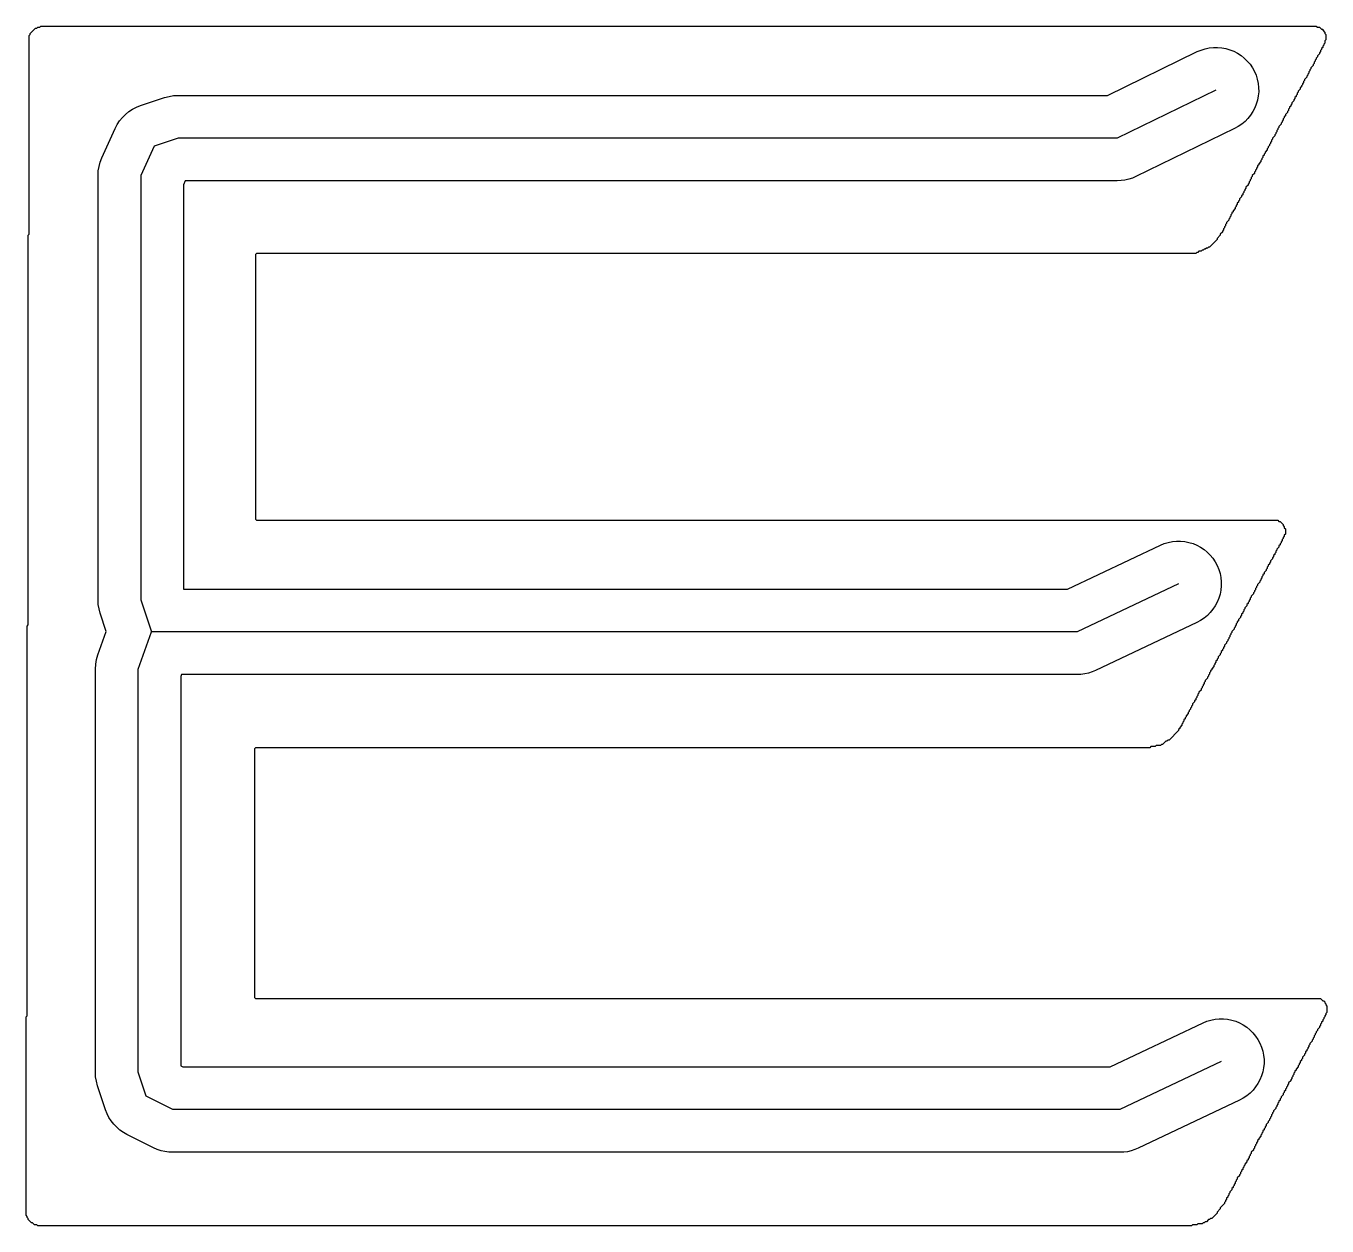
# Model space of a CAD drawing. Header units: millimetres. Extents: x 0 to 1730, y 0 to 225.
# Drawn here: x 413.4 to 535.3, y 56.8 to 169.2 of the extents above; entities that cross this region are included whole.
import ezdxf

# ---------------------------------------------------------------- set-up
doc = ezdxf.new("R2010")
doc.units = ezdxf.units.MM
for name, color, linetype in [('CENTERLINE', 1, 'Continuous'), ('GROOVE_8MM', 3, 'Continuous'), ('OUTLINE', 7, 'Continuous')]:
    doc.layers.add(name, color=color, linetype=linetype)

msp = doc.modelspace()

# ---------------------------------------------------------------- linework, layer by layer
at = {"layer": 'CENTERLINE'}
for points in [[(524.9, 163.2), (515.65, 158.7), (427.65, 158.7), (425.4, 157.95), (424.15, 155.2), (424.15, 115.45), (425.15, 112.45)], [(521.4, 116.95), (511.9, 112.45), (425.15, 112.45)], [(525.4, 72.2), (515.9, 67.7), (427.15, 67.7), (424.65, 68.95), (423.9, 71.2), (423.9, 108.95), (425.15, 112.45)]]:
    msp.add_lwpolyline(points, dxfattribs=at)
at = {"layer": 'GROOVE_8MM'}
msp.add_lwpolyline([(516.25, 63.72), (515.9, 63.7), (427.15, 63.7), (426.78, 63.72), (426.41, 63.77), (426.05, 63.85), (425.7, 63.97), (425.36, 64.12), (422.86, 65.37), (422.52, 65.57), (422.2, 65.79), (421.9, 66.05), (421.63, 66.33), (421.39, 66.64), (421.17, 66.97), (421, 67.32), (420.86, 67.69), (420.11, 69.94), (419.99, 70.35), (419.92, 70.77), (419.9, 71.2), (419.9, 108.95), (419.93, 109.41), (420, 109.86), (420.13, 110.3), (420.92, 112.5), (420.36, 114.19), (420.24, 114.6), (420.17, 115.02), (420.15, 115.45), (420.15, 155.2), (420.17, 155.63), (420.24, 156.05), (420.35, 156.46), (420.51, 156.86), (421.76, 159.61), (421.95, 159.97), (422.17, 160.31), (422.43, 160.63), (422.72, 160.92), (423.04, 161.18), (423.39, 161.41), (423.75, 161.6), (424.14, 161.75), (426.39, 162.5), (426.8, 162.61), (427.22, 162.68), (427.65, 162.7), (514.73, 162.7), (523.15, 166.8), (523.51, 166.95), (523.89, 167.07), (524.27, 167.15), (524.66, 167.19), (525.05, 167.2), (525.44, 167.16), (525.83, 167.09), (526.21, 166.98), (526.57, 166.84), (526.92, 166.65), (527.25, 166.44), (527.55, 166.19), (527.83, 165.92), (528.09, 165.62), (528.31, 165.29), (528.5, 164.95), (528.65, 164.59), (528.77, 164.22), (528.85, 163.83), (528.89, 163.44), (528.9, 163.05), (528.86, 162.66), (528.79, 162.27), (528.68, 161.89), (528.53, 161.53), (528.35, 161.18), (528.14, 160.85), (527.89, 160.55), (527.62, 160.27), (527.32, 160.01), (526.99, 159.79), (526.65, 159.6), (517.4, 155.1), (517.07, 154.96), (516.72, 154.85), (516.37, 154.77), (516.01, 154.72), (515.65, 154.7), (428.32, 154.7), (428.15, 154.33), (428.15, 116.45), (511, 116.45), (519.69, 120.57), (520.05, 120.72), (520.43, 120.83), (520.81, 120.91), (521.2, 120.95), (521.59, 120.95), (521.98, 120.91), (522.37, 120.83), (522.75, 120.72), (523.11, 120.57), (523.45, 120.38), (523.78, 120.16), (524.08, 119.92), (524.36, 119.64), (524.61, 119.34), (524.83, 119.01), (525.01, 118.66), (525.17, 118.3), (525.28, 117.92), (525.36, 117.54), (525.4, 117.15), (525.4, 116.76), (525.36, 116.37), (525.28, 115.98), (525.17, 115.61), (525.02, 115.24), (524.83, 114.9), (524.61, 114.57), (524.37, 114.27), (524.09, 113.99), (523.78, 113.74), (523.46, 113.52), (523.11, 113.34), (513.61, 108.84), (513.29, 108.7), (512.95, 108.59), (512.6, 108.51), (512.25, 108.47), (511.9, 108.45), (427.97, 108.45), (427.9, 108.26), (427.9, 71.85), (427.92, 71.79), (428.09, 71.7), (515, 71.7), (523.69, 75.82), (524.05, 75.97), (524.43, 76.08), (524.81, 76.16), (525.2, 76.2), (525.59, 76.2), (525.98, 76.16), (526.37, 76.08), (526.75, 75.97), (527.11, 75.82), (527.45, 75.63), (527.78, 75.41), (528.08, 75.17), (528.36, 74.89), (528.61, 74.59), (528.83, 74.26), (529.01, 73.91), (529.17, 73.55), (529.28, 73.17), (529.36, 72.79), (529.4, 72.4), (529.4, 72.01), (529.36, 71.62), (529.28, 71.23), (529.17, 70.86), (529.02, 70.49), (528.83, 70.15), (528.61, 69.82), (528.37, 69.52), (528.09, 69.24), (527.78, 68.99), (527.46, 68.77), (527.11, 68.59), (517.61, 64.09), (517.29, 63.95), (516.95, 63.84), (516.6, 63.76), (516.25, 63.72)], close=True, dxfattribs=at)
at = {"layer": 'OUTLINE'}
msp.add_lwpolyline([(534.8, 168.9), (534.9, 168.9), (534.9, 168.8), (535.1, 168.6), (535.1, 168.5), (535.2, 168.4), (535.2, 167.9), (535.1, 167.8), (535.1, 167.6), (535, 167.5), (535, 167.4), (534.9, 167.3), (534.9, 167.2), (534.8, 167.1), (534.8, 167), (534.7, 166.9), (534.7, 166.8), (534.6, 166.7), (534.6, 166.6), (534.4, 166.4), (534.4, 166.3), (534.3, 166.2), (534.3, 166.1), (534.2, 166), (534.2, 165.9), (534.1, 165.8), (534.1, 165.7), (534, 165.6), (534, 165.5), (533.8, 165.3), (533.8, 165.2), (533.7, 165.1), (533.7, 165), (533.6, 164.9), (533.6, 164.8), (533.5, 164.7), (533.5, 164.6), (533.4, 164.5), (533.4, 164.4), (533.2, 164.2), (533.2, 164.1), (533.1, 164), (533.1, 163.9), (533, 163.8), (533, 163.7), (532.9, 163.6), (532.9, 163.5), (532.8, 163.4), (532.8, 163.3), (532.6, 163.1), (532.6, 163), (532.5, 162.9), (532.5, 162.8), (532.4, 162.7), (532.4, 162.6), (532.3, 162.5), (532.3, 162.4), (532.2, 162.3), (532.2, 162.2), (532, 162), (532, 161.9), (531.9, 161.8), (531.9, 161.7), (531.8, 161.6), (531.8, 161.5), (531.7, 161.4), (531.7, 161.3), (531.6, 161.2), (531.6, 161.1), (531.4, 160.9), (531.4, 160.8), (531.3, 160.7), (531.3, 160.6), (531.2, 160.5), (531.2, 160.4), (531.1, 160.3), (531.1, 160.2), (531, 160.1), (531, 160), (530.8, 159.8), (530.8, 159.7), (530.7, 159.6), (530.7, 159.5), (530.6, 159.4), (530.6, 159.3), (530.5, 159.2), (530.5, 159.1), (530.4, 159), (530.4, 158.9), (530.2, 158.7), (530.2, 158.6), (530.1, 158.5), (530.1, 158.4), (530, 158.3), (530, 158.2), (529.9, 158.1), (529.9, 158), (529.8, 157.9), (529.8, 157.8), (529.7, 157.7), (529.7, 157.6), (529.5, 157.4), (529.5, 157.3), (529.4, 157.2), (529.4, 157.1), (529.3, 157), (529.3, 156.9), (529.2, 156.8), (529.2, 156.7), (529.1, 156.6), (529.1, 156.5), (528.9, 156.3), (528.9, 156.2), (528.8, 156.1), (528.8, 156), (528.7, 155.9), (528.7, 155.8), (528.6, 155.7), (528.6, 155.6), (528.5, 155.5), (528.5, 155.4), (528.3, 155.2), (528.3, 155.1), (528.2, 155), (528.2, 154.9), (528.1, 154.8), (528.1, 154.7), (528, 154.6), (528, 154.5), (527.9, 154.4), (527.9, 154.3), (527.7, 154.1), (527.7, 154), (527.6, 153.9), (527.6, 153.8), (527.5, 153.7), (527.5, 153.6), (527.4, 153.5), (527.4, 153.4), (527.3, 153.3), (527.3, 153.2), (527.1, 153), (527.1, 152.9), (527, 152.8), (527, 152.7), (526.9, 152.6), (526.9, 152.5), (526.8, 152.4), (526.8, 152.3), (526.7, 152.2), (526.7, 152.1), (526.5, 151.9), (526.5, 151.8), (526.4, 151.7), (526.4, 151.6), (526.3, 151.5), (526.3, 151.4), (526.2, 151.3), (526.2, 151.2), (526.1, 151.1), (526.1, 151), (525.9, 150.8), (525.9, 150.7), (525.8, 150.6), (525.8, 150.5), (525.7, 150.4), (525.7, 150.3), (525.6, 150.2), (525.6, 150.1), (525.5, 150), (525.5, 149.9), (525.3, 149.7), (525.3, 149.6), (525, 149.3), (525, 149.2), (524.3, 148.5), (524.2, 148.5), (524.1, 148.4), (524, 148.4), (523.9, 148.3), (523.8, 148.3), (523.7, 148.2), (523.6, 148.2), (523.5, 148.1), (523.3, 148.1), (523.2, 148), (523.1, 148), (523, 147.9), (435, 147.9), (434.9, 147.8), (434.9, 123), (435, 122.9), (530.7, 122.9), (530.8, 122.8), (530.9, 122.8), (531.2, 122.5), (531.2, 122.4), (531.3, 122.3), (531.3, 122.2), (531.4, 122.1), (531.4, 121.6), (531.3, 121.5), (531.3, 121.4), (531.2, 121.3), (531.2, 121.2), (531.1, 121.1), (531.1, 121), (531, 120.9), (531, 120.8), (530.9, 120.7), (530.9, 120.6), (530.8, 120.5), (530.8, 120.4), (530.6, 120.2), (530.6, 120.1), (530.5, 120), (530.5, 119.9), (530.4, 119.8), (530.4, 119.7), (530.3, 119.6), (530.3, 119.5), (530.2, 119.4), (530.2, 119.3), (530, 119.1), (530, 119), (529.9, 118.9), (529.9, 118.8), (529.8, 118.7), (529.8, 118.6), (529.7, 118.5), (529.7, 118.4), (529.6, 118.3), (529.6, 118.2), (529.4, 118), (529.4, 117.9), (529.3, 117.8), (529.3, 117.7), (529.2, 117.6), (529.2, 117.5), (529.1, 117.4), (529.1, 117.3), (529, 117.2), (529, 117.1), (528.8, 116.9), (528.8, 116.8), (528.7, 116.7), (528.7, 116.6), (528.6, 116.5), (528.6, 116.4), (528.5, 116.3), (528.5, 116.2), (528.4, 116.1), (528.4, 116), (528.2, 115.8), (528.2, 115.7), (528.1, 115.6), (528.1, 115.5), (528, 115.4), (528, 115.3), (527.9, 115.2), (527.9, 115.1), (527.8, 115), (527.8, 114.9), (527.6, 114.7), (527.6, 114.6), (527.5, 114.5), (527.5, 114.4), (527.4, 114.3), (527.4, 114.2), (527.3, 114.1), (527.3, 114), (527.2, 113.9), (527.2, 113.8), (527, 113.6), (527, 113.5), (526.9, 113.4), (526.9, 113.3), (526.8, 113.2), (526.8, 113.1), (526.7, 113), (526.7, 112.9), (526.6, 112.8), (526.6, 112.7), (526.4, 112.5), (526.4, 112.4), (526.3, 112.3), (526.3, 112.2), (526.2, 112.1), (526.2, 112), (526.1, 111.9), (526.1, 111.8), (526, 111.7), (526, 111.6), (525.9, 111.5), (525.9, 111.4), (525.7, 111.2), (525.7, 111.1), (525.6, 111), (525.6, 110.9), (525.5, 110.8), (525.5, 110.7), (525.4, 110.6), (525.4, 110.5), (525.3, 110.4), (525.3, 110.3), (525.1, 110.1), (525.1, 110), (525, 109.9), (525, 109.8), (524.9, 109.7), (524.9, 109.6), (524.8, 109.5), (524.8, 109.4), (524.7, 109.3), (524.7, 109.2), (524.5, 109), (524.5, 108.9), (524.4, 108.8), (524.4, 108.7), (524.3, 108.6), (524.3, 108.5), (524.2, 108.4), (524.2, 108.3), (524.1, 108.2), (524.1, 108.1), (523.9, 107.9), (523.9, 107.8), (523.8, 107.7), (523.8, 107.6), (523.7, 107.5), (523.7, 107.4), (523.6, 107.3), (523.6, 107.2), (523.5, 107.1), (523.5, 107), (523.3, 106.8), (523.3, 106.7), (523.2, 106.6), (523.2, 106.5), (523.1, 106.4), (523.1, 106.3), (523, 106.2), (523, 106.1), (522.9, 106), (522.9, 105.9), (522.7, 105.7), (522.7, 105.6), (522.6, 105.5), (522.6, 105.4), (522.5, 105.3), (522.5, 105.2), (522.4, 105.1), (522.4, 105), (522.3, 104.9), (522.3, 104.8), (522.1, 104.6), (522.1, 104.5), (522, 104.4), (522, 104.3), (521.9, 104.2), (521.9, 104.1), (521.8, 104), (521.8, 103.9), (521.7, 103.8), (521.7, 103.7), (521.5, 103.5), (521.5, 103.4), (521.4, 103.3), (521.4, 103.2), (520.5, 102.3), (520.4, 102.3), (520.3, 102.2), (520.2, 102.2), (519.9, 101.9), (519.8, 101.9), (519.7, 101.8), (519.3, 101.8), (519.2, 101.7), (518.8, 101.7), (518.7, 101.6), (434.9, 101.6), (434.8, 101.5), (434.8, 78.2), (434.9, 78.1), (534.7, 78.1), (534.9, 77.9), (535, 77.9), (535.1, 77.8), (535.1, 77.7), (535.2, 77.6), (535.2, 77.5), (535.3, 77.4), (535.3, 76.8), (535.2, 76.7), (535.2, 76.6), (535.1, 76.5), (535.1, 76.4), (535, 76.3), (535, 76.2), (534.9, 76.1), (534.9, 76), (534.8, 75.9), (534.8, 75.8), (534.7, 75.7), (534.7, 75.6), (534.6, 75.5), (534.6, 75.4), (534.4, 75.2), (534.4, 75.1), (534.3, 75), (534.3, 74.9), (534.2, 74.8), (534.2, 74.7), (534.1, 74.6), (534.1, 74.5), (534, 74.4), (534, 74.3), (533.9, 74.2), (533.9, 74.1), (533.7, 73.9), (533.7, 73.8), (533.6, 73.7), (533.6, 73.6), (533.5, 73.5), (533.5, 73.4), (533.4, 73.3), (533.4, 73.2), (533.3, 73.1), (533.3, 73), (533.2, 72.9), (533.2, 72.8), (533, 72.6), (533, 72.5), (532.9, 72.4), (532.9, 72.3), (532.8, 72.2), (532.8, 72.1), (532.7, 72), (532.7, 71.9), (532.6, 71.8), (532.6, 71.7), (532.4, 71.5), (532.4, 71.4), (532.3, 71.3), (532.3, 71.2), (532.2, 71.1), (532.2, 71), (532.1, 70.9), (532.1, 70.8), (532, 70.7), (532, 70.6), (531.9, 70.5), (531.9, 70.4), (531.7, 70.2), (531.7, 70.1), (531.6, 70), (531.6, 69.9), (531.5, 69.8), (531.5, 69.7), (531.4, 69.6), (531.4, 69.5), (531.3, 69.4), (531.3, 69.3), (531.2, 69.2), (531.2, 69.1), (531, 68.9), (531, 68.8), (530.9, 68.7), (530.9, 68.6), (530.8, 68.5), (530.8, 68.4), (530.7, 68.3), (530.7, 68.2), (530.6, 68.1), (530.6, 68), (530.5, 67.9), (530.5, 67.8), (530.3, 67.6), (530.3, 67.5), (530.2, 67.4), (530.2, 67.3), (530.1, 67.2), (530.1, 67.1), (530, 67), (530, 66.9), (529.9, 66.8), (529.9, 66.7), (529.8, 66.6), (529.8, 66.5), (529.6, 66.3), (529.6, 66.2), (529.5, 66.1), (529.5, 66), (529.4, 65.9), (529.4, 65.8), (529.3, 65.7), (529.3, 65.6), (529.2, 65.5), (529.2, 65.4), (529.1, 65.3), (529.1, 65.2), (528.9, 65), (528.9, 64.9), (528.8, 64.8), (528.8, 64.7), (528.7, 64.6), (528.7, 64.5), (528.6, 64.4), (528.6, 64.3), (528.5, 64.2), (528.5, 64.1), (528.4, 64), (528.4, 63.9), (528.2, 63.7), (528.2, 63.6), (528.1, 63.5), (528.1, 63.4), (528, 63.3), (528, 63.2), (527.9, 63.1), (527.9, 63), (527.8, 62.9), (527.8, 62.8), (527.6, 62.6), (527.6, 62.5), (527.5, 62.4), (527.5, 62.3), (527.4, 62.2), (527.4, 62.1), (527.3, 62), (527.3, 61.9), (527.2, 61.8), (527.2, 61.7), (527.1, 61.6), (527.1, 61.5), (526.9, 61.3), (526.9, 61.2), (526.8, 61.1), (526.8, 61), (526.7, 60.9), (526.7, 60.8), (526.6, 60.7), (526.6, 60.6), (526.5, 60.5), (526.5, 60.4), (526.4, 60.3), (526.4, 60.2), (526.2, 60), (526.2, 59.9), (526.1, 59.8), (526.1, 59.7), (526, 59.6), (526, 59.5), (525.9, 59.4), (525.9, 59.3), (525.8, 59.2), (525.8, 59.1), (525.7, 59), (525.7, 58.9), (525.3, 58.5), (525.3, 58.4), (525, 58.1), (525, 58), (524.5, 57.5), (524.4, 57.5), (524.3, 57.4), (524.2, 57.4), (524, 57.2), (523.9, 57.2), (523.8, 57.1), (523.7, 57.1), (523.6, 57), (523.2, 57), (523.1, 56.9), (522.7, 56.9), (522.6, 56.8), (414.5, 56.8), (414.4, 56.9), (414.2, 56.9), (414, 57.1), (413.9, 57.1), (413.6, 57.4), (413.6, 57.5), (413.5, 57.6), (413.5, 57.7), (413.4, 57.8), (413.4, 76.4), (413.5, 76.5), (413.5, 113), (413.6, 113.1), (413.6, 149.6), (413.7, 149.7), (413.7, 168.3), (413.8, 168.4), (413.8, 168.5), (414.3, 169), (414.4, 169), (414.5, 169.1), (414.7, 169.1), (414.8, 169.2), (534.3, 169.2), (534.4, 169.1), (534.6, 169.1), (534.8, 168.9)], close=True, dxfattribs=at)

doc.saveas('drawing.dxf')
